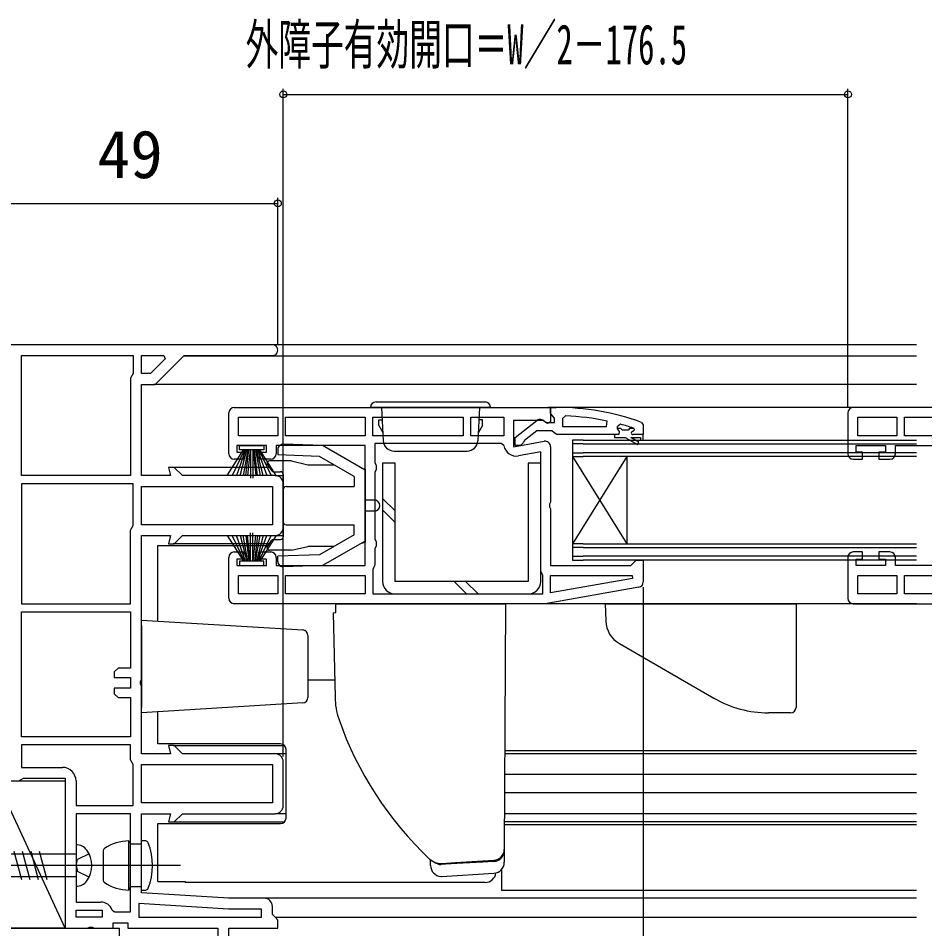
# Model space of a CAD drawing. Units: millimetres, scale not verified. Extents: x -525 to 525, y -783 to 779.
# Drawn here: x -258.6 to -92.4, y -524.9 to -357.9 of the extents above; entities that cross this region are included whole.
import ezdxf
from ezdxf.enums import TextEntityAlignment as Align

# ---------------------------------------------------------------- set-up
doc = ezdxf.new("R2010")
doc.units = ezdxf.units.MM
doc.header["$LTSCALE"] = 4
for name, color, linetype in [('0-2_YKK_11', 7, 'Continuous'), ('0-3_YKK_11E', 7, 'Continuous'), ('0-4_YKK_12', 2, 'Continuous'), ('0-5_YKK_13', 4, 'Continuous'), ('0-7_YKK_D', 6, 'Continuous'), ('0-9_YSS_K', 3, 'Continuous')]:
    doc.layers.add(name, color=color, linetype=linetype)
doc.styles.add('ＭＳ ゴシック', font='')
doc.styles.get('ＭＳ ゴシック').set_extended_font_data('MS Gothic')

msp = doc.modelspace()

# ---------------------------------------------------------------- linework, layer by layer
at = {"layer": '0-2_YKK_11'}
for p, q in [((-212, -417.799), (-260, -417.799)), ((-220, -437.799), (-220, -430.299)), ((-210, -451.299), (-210, -443.299)), ((-220, -464.299), (-220, -456.799)), ((-210, -502.299), (-210, -494.299))]:
    msp.add_line(p, q, dxfattribs=at)
for points in [[(-258, -441.799), (-258, -419.799), (-237.5, -419.799), (-237.5, -423.099), (-237.75, -423.532), (-238, -423.965), (-238, -441.799)], [(-236, -419.799), (-231.901, -419.799), (-231.646, -420.416), (-234.328, -423.099), (-236, -423.099)], [(-218.2, -431.099), (-211, -431.099), (-211, -434.499), (-218.2, -434.499)], [(-195, -434.499), (-209.6, -434.499), (-209.6, -431.099), (-195, -431.099)], [(-177, -434.499), (-193.6, -434.499), (-193.6, -431.099), (-177, -431.099)], [(-169.6, -434.499), (-175.6, -434.499), (-175.6, -431.099), (-169.6, -431.099)], [(-258, -443.299), (-258, -465.299), (-238, -465.299), (-238, -451.799), (-237.75, -451.366), (-237.5, -450.933), (-237.5, -443.299)], [(-236, -443.799), (-212, -443.799), (-212, -450.799), (-236, -450.799)], [(-218.2, -460.099), (-211, -460.099), (-211, -463.499), (-218.2, -463.499)], [(-209.6, -460.099), (-195, -460.099), (-195, -463.499), (-209.6, -463.499)], [(-145.981, -460.647), (-161, -463.295), (-161, -460.099), (-146.029, -460.099)], [(-258, -489.699), (-258, -466.799), (-238, -466.799), (-238, -477.099), (-240.3, -477.099), (-241, -477.799), (-241, -478.799), (-238, -478.799), (-238, -480.799), (-241, -480.799), (-241, -481.799), (-240.3, -482.499), (-238, -482.499), (-238, -489.699)], [(-236, -494.799), (-212, -494.799), (-212, -501.799), (-236, -501.799)], [(-236.5, -522.799), (-214, -522.799), (-214, -521.299), (-220.062, -521.299), (-236.5, -520.272)], [(-243.2, -522.799), (-248, -522.799), (-248, -521.499), (-243.2, -521.499)]]:
    msp.add_lwpolyline(points, close=True, dxfattribs=at)
for points in [[(-211.5, -441.799), (-228.5, -441.799), (-230, -440.299), (-231.061, -440.299), (-230.659, -441.799), (-236, -441.799), (-236, -425.099), (-233.5, -425.099), (-228.2, -419.799), (-212, -419.799)], [(-219, -429.299), (-161, -429.299), (-161, -431.922), (-161.576, -432.241), (-162.444, -431.699), (-167.8, -431.699), (-167.8, -436.506), (-162.174, -435.514)], [(-162.102, -431.895), (-161.702, -432.095), (-160.301, -432.095), (-160.301, -431.295), (-160.651, -430.818), (-161.001, -430.341), (-161.001, -429.295), (-160.001, -429.295)], [(-149.301, -434.295), (-159.847, -434.295), (-160.324, -433.945), (-160.801, -433.595), (-163.501, -433.595), (-165.804, -435.388), (-166.001, -435.79), (-166.501, -436.295), (-167.501, -436.295), (-167.501, -434.819), (-163.519, -431.708)], [(-158.278, -430.841), (-158.801, -431.34), (-158.801, -432.795)], [(-158.801, -432.795), (-150.73, -432.795), (-150.627, -431.805)], [(-148.168, -432.383), (-148.801, -432.865), (-148.801, -433.22), (-148.426, -433.704), (-148.501, -434.295), (-149.301, -434.295)], [(-144.331, -432.046), (-144.001, -432.516), (-144.001, -434.295), (-145.901, -434.295)], [(-145.901, -433.695), (-145.601, -433.395), (-145.601, -433.387), (-145.671, -433.195), (-146.507, -433.195), (-146.805, -433.457), (-147.797, -433.457), (-148.095, -433.195), (-148.801, -433.195), (-148.801, -433.22), (-148.426, -433.704), (-148.501, -434.295), (-149.301, -434.295), (-149.301, -434.795), (-147.301, -434.795), (-145.076, -436.079), (-144.826, -435.646), (-146.301, -434.795), (-144.501, -434.795), (-144.501, -435.295), (-144.001, -435.295), (-144.001, -434.295), (-145.901, -434.295)], [(-145.901, -433.695), (-145.601, -433.395), (-145.601, -433.387), (-145.671, -433.195), (-145.806, -433.103)], [(-212.3, -438.799), (-214.3, -438.799), (-214.3, -437.499), (-213.1, -437.499), (-213.1, -436.299), (-218.5, -436.299), (-218.5, -437.499), (-217.3, -437.499), (-217.3, -438.799), (-219, -438.799)], [(-211.3, -456.799), (-211.3, -458.299), (-195, -458.299), (-195, -436.299), (-211.3, -436.299), (-211.3, -437.799)], [(-169.565, -436.312), (-170.057, -435.899), (-193.2, -435.899), (-193.2, -439.433), (-192.95, -439.866), (-192.95, -440.732), (-193.2, -441.165), (-193.2, -453.433), (-192.95, -453.866), (-192.95, -454.732), (-193.2, -455.165), (-193.2, -458.199), (-193.4, -458.599), (-193.6, -458.999), (-193.6, -463.499)], [(-161, -436.499), (-161, -446.675), (-161.187, -447.065), (-161.187, -447.533), (-161, -447.924), (-161, -458.299), (-146.3, -458.299), (-145.8, -457.799), (-145.3, -457.299), (-144, -457.299), (-144, -461.286)], [(-193.6, -463.499), (-162.4, -463.499), (-162.4, -460.099), (-162.6, -459.699), (-162.8, -459.299), (-162.8, -437.452), (-166.901, -438.175)], [(-211.5, -492.799), (-228.5, -492.799), (-230, -491.299), (-231.061, -491.299), (-230.659, -492.799), (-236, -492.799), (-236, -480.424), (-236.187, -480.033), (-236.187, -479.565), (-236, -479.175), (-236, -452.799), (-230.659, -452.799), (-231.061, -454.299), (-230, -454.299), (-228.5, -452.799), (-211.5, -452.799)], [(-219, -455.799), (-217.3, -455.799), (-217.3, -457.099), (-218.5, -457.099), (-218.5, -458.299), (-213.1, -458.299), (-213.1, -457.099), (-214.3, -457.099), (-214.3, -455.799), (-212.3, -455.799)], [(-144.826, -462.271), (-162, -465.299), (-219, -465.299)], [(-238, -491.199), (-258, -491.199), (-258, -495.299), (-250.5, -495.299)], [(-248, -497.799), (-248, -502.299), (-237.5, -502.299), (-237.5, -494.799), (-237.75, -494.366), (-238, -493.933), (-238, -491.199)], [(-259.5, -497.799), (-258.5, -497.799), (-258.067, -497.549), (-257.634, -497.299), (-250, -497.299), (-250, -524.799), (-245.924, -524.799), (-245.534, -524.612), (-245.066, -524.612), (-244.675, -524.799), (-241.2, -524.799), (-241.2, -523.799), (-238.5, -523.799), (-238.5, -524.799), (-222, -524.799), (-222, -537.707)], [(-238, -521.799), (-238, -503.799), (-248, -503.799), (-248, -519.999), (-243.5, -519.999)], [(-213.5, -519.299), (-220, -519.299), (-236, -518.299), (-236, -503.799), (-230.659, -503.799), (-231.061, -505.299), (-230, -505.299), (-228.5, -503.799), (-211.5, -503.799)], [(-220, -539.799), (-220, -524.799), (-211, -524.799), (-211, -523.299), (-211.5, -522.799), (-212, -522.299), (-212, -520.799)], [(-241.352, -521.478), (-240.885, -521.799), (-238, -521.799)]]:
    msp.add_lwpolyline(points, dxfattribs=at)
for centre, radius, start, end in [((-212, -418.799), 1, 269.99999, 90.00001), ((-219, -430.299), 1, 90.00001, 179.99999), ((-160.001, -475.295), 46, 70.08295, 90), ((-162.902, -432.495), 1, 36.8699, 128.08673), ((-160.364, -478.208), 47.413, 78.14921, 87.47845), ((-159.951, -475.295), 44.5, 71.46617, 74.64706), ((-145.901, -433.995), 0.3, 89.99999, 270.00001), ((-145.901, -433.995), 0.3, 89.99999, 270.00001), ((-162, -436.499), 1, 360, 99.99998), ((-167.3, -435.91), 2.3, 190.04971, 280.00002), ((-219, -437.799), 1, 180.00001, 269.99999), ((-212.3, -437.799), 1, 270.00001, 359.99999), ((-211.5, -443.299), 1.5, 0.00001, 89.99999), ((-211.5, -451.299), 1.5, 270.00001, 359.99999), ((-219, -456.799), 1, 90.00001, 179.99999), ((-212.3, -456.799), 1, 0.00001, 89.99999), ((-145, -461.286), 1, 279.99998, 359.99996), ((-219, -464.299), 1, 180.00001, 269.99999), ((-211.5, -494.299), 1.5, 0.00001, 89.99999), ((-250.5, -497.799), 2.5, 0.00001, 89.99999), ((-211.5, -502.299), 1.5, 270.00001, 359.99999), ((-243.5, -522.299), 2.3, 20.92484, 90), ((-213.5, -520.799), 1.5, 0.00001, 89.99999)]:
    msp.add_arc(centre, radius, start, end, dxfattribs=at)
at = {"layer": '0-3_YKK_11E'}
for p, q in [((-106.5, -430.299), (-106.5, -437.799)), ((-77.623, -429.299), (-105.5, -429.299)), ((-106.5, -456.799), (-106.5, -464.299)), ((-105.5, -465.299), (-77.623, -465.299))]:
    msp.add_line(p, q, dxfattribs=at)
for points in [[(-97.5, -434.499), (-104.7, -434.499), (-104.7, -431.099), (-97.5, -431.099)], [(-81.5, -434.499), (-96.1, -434.499), (-96.1, -431.099), (-81.5, -431.099)], [(-104.7, -460.099), (-97.5, -460.099), (-97.5, -463.499), (-104.7, -463.499)], [(-81.5, -463.499), (-96.1, -463.499), (-96.1, -460.099), (-81.5, -460.099)]]:
    msp.add_lwpolyline(points, close=True, dxfattribs=at)
for points in [[(-105.5, -438.799), (-103.8, -438.799), (-103.8, -437.499), (-105, -437.499), (-105, -436.299), (-99.6, -436.299), (-99.6, -437.499), (-100.8, -437.499), (-100.8, -438.799), (-98.8, -438.799)], [(-97.8, -437.799), (-97.8, -436.299), (-81.5, -436.299), (-81.5, -458.299), (-97.8, -458.299), (-97.8, -456.799)], [(-98.8, -455.799), (-100.8, -455.799), (-100.8, -457.099), (-99.6, -457.099), (-99.6, -458.299), (-105, -458.299), (-105, -457.099), (-103.8, -457.099), (-103.8, -455.799), (-105.5, -455.799)]]:
    msp.add_lwpolyline(points, dxfattribs=at)
for centre, start, end in [((-105.5, -430.299), 90, 180), ((-105.5, -437.799), 180, 270), ((-98.8, -437.799), 270, 0), ((-105.5, -456.799), 90, 180), ((-98.8, -456.799), 0, 90), ((-105.5, -464.299), 180, 270)]:
    msp.add_arc(centre, 1, start, end, dxfattribs=at)
at = {"layer": '0-4_YKK_12'}
for p, q in [((-93.901, -417.8), (-212, -417.8)), ((-93.901, -419.897), (-228.29, -419.897)), ((-93.901, -425.099), (-233.707, -425.099)), ((-93.901, -429.299), (-161.5, -429.299)), ((-155.002, -435.297), (-93.901, -435.297)), ((-155.002, -435.997), (-157.002, -435.997)), ((-155.002, -435.997), (-93.901, -435.997)), ((-157.002, -437.597), (-155.002, -437.597)), ((-157.002, -438.297), (-157.002, -454.297)), ((-147.002, -438.297), (-157.002, -454.297)), ((-157.002, -438.297), (-147.002, -454.297)), ((-93.901, -437.597), (-155.002, -437.597)), ((-93.901, -438.297), (-155.002, -438.297)), ((-147.002, -438.297), (-147.002, -454.297)), ((-212.409, -440.299), (-230.207, -440.299)), ((-211.5, -441.799), (-210, -441.799)), ((-211.5, -452.799), (-210, -452.799)), ((-212.409, -454.299), (-230.207, -454.299)), ((-155.002, -454.997), (-157.002, -454.997)), ((-155.002, -454.297), (-93.901, -454.297)), ((-155.002, -454.997), (-93.901, -454.997)), ((-157.002, -456.597), (-155.002, -456.597)), ((-93.901, -456.597), (-155.002, -456.597)), ((-93.901, -457.297), (-155.002, -457.297)), ((-93.901, -465.299), (-162.026, -465.299)), ((-230.207, -491.299), (-209.786, -491.299)), ((-93.901, -492.299), (-169.414, -492.299)), ((-93.901, -492.299), (-169.414, -492.299)), ((-209.5, -492.799), (-211.5, -492.799)), ((-93.901, -492.799), (-169.416, -492.799)), ((-93.901, -496.597), (-169.434, -496.597)), ((-93.901, -499.997), (-169.451, -499.997)), ((-209.5, -503.799), (-211.5, -503.799)), ((-93.901, -503.799), (-169.469, -503.799)), ((-230.207, -505.299), (-209.786, -505.299)), ((-169.478, -505.799), (-93.901, -505.799)), ((-93.901, -505.299), (-169.476, -505.299)), ((-170, -514.037), (-170, -517.799)), ((-170, -517.799), (-93.901, -517.799)), ((-93.901, -519.299), (-220.02, -519.299)), ((-93.901, -522.8), (-211.497, -522.8))]:
    msp.add_line(p, q, dxfattribs=at)
for points in [[(-155.002, -435.297), (-157.002, -435.297), (-157.002, -438.297), (-155.002, -438.297)], [(-155.002, -454.297), (-157.002, -454.297), (-157.002, -457.297), (-155.002, -457.297)]]:
    msp.add_lwpolyline(points, dxfattribs=at)
at = {"layer": '0-5_YKK_13'}
for p, q in [((-193.002, -428.299), (-173.002, -428.299)), ((-172.002, -429.299), (-194.002, -429.299)), ((-192.002, -429.299), (-191.682, -435.404)), ((-174.002, -429.299), (-174.321, -435.404)), ((-192.502, -432.499), (-192.502, -431.599)), ((-192.502, -432.599), (-192.502, -431.599)), ((-192.502, -431.599), (-191.881, -431.599)), ((-173.502, -431.599), (-174.122, -431.599)), ((-173.502, -432.599), (-173.502, -431.599)), ((-192.502, -432.599), (-191.761, -433.881)), ((-173.502, -432.599), (-174.242, -433.881)), ((-220.272, -441.799), (-217.3, -437.099)), ((-217.1, -437.099), (-219.358, -441.799)), ((-216.9, -437.099), (-218.564, -441.799)), ((-218.05, -436.299), (-213.55, -436.299)), ((-217.889, -441.799), (-216.7, -437.099)), ((-216.5, -437.099), (-217.332, -441.799)), ((-216.894, -441.799), (-216.3, -437.099)), ((-216.1, -437.099), (-216.575, -441.799)), ((-216, -437.099), (-216, -442.299)), ((-215.6, -437.099), (-215.6, -442.299)), ((-215.5, -437.099), (-215.025, -441.799)), ((-214.706, -441.799), (-215.3, -437.099)), ((-215.1, -437.099), (-214.268, -441.799)), ((-213.711, -441.799), (-214.9, -437.099)), ((-214.7, -437.099), (-213.036, -441.799)), ((-214.5, -437.099), (-212.242, -441.799)), ((-211.328, -441.799), (-214.3, -437.099)), ((-211, -437.048), (-211, -438.014)), ((-202.794, -436.299), (-209.965, -436.049)), ((-195, -440.799), (-202.794, -436.299)), ((-189.684, -437.299), (-176.319, -437.299)), ((-210, -439.099), (-212.5, -439.099)), ((-203.362, -438.28), (-211, -438.014)), ((-208.5, -439.099), (-211, -439.099)), ((-208.5, -439.099), (-205.5, -439.799)), ((-197, -441.954), (-203.362, -438.28)), ((-213, -439.599), (-212.148, -440.875)), ((-205.5, -439.799), (-200.732, -439.799)), ((-195.634, -440.433), (-195, -440.603)), ((-195, -440.603), (-195, -453.995)), ((-211.733, -441.098), (-210.5, -441.098)), ((-210, -441.598), (-210, -453)), ((-197, -441.954), (-197, -443.799)), ((-209.5, -443.799), (-197, -443.799)), ((-193.3, -446.299), (-195, -446.299)), ((-191.802, -445.975), (-189.502, -448.275)), ((-193.3, -448.299), (-195, -448.299)), ((-191.802, -448.097), (-189.502, -450.397)), ((-209.5, -450.799), (-197, -450.799)), ((-197, -452.644), (-197, -450.799)), ((-216, -457.499), (-216, -452.299)), ((-215.6, -457.499), (-215.6, -452.299)), ((-220.272, -452.799), (-217.3, -457.499)), ((-217.1, -457.499), (-219.358, -452.799)), ((-216.9, -457.499), (-218.564, -452.799)), ((-217.889, -452.799), (-216.7, -457.499)), ((-216.5, -457.499), (-217.332, -452.799)), ((-216.894, -452.799), (-216.3, -457.499)), ((-216.1, -457.499), (-216.575, -452.799)), ((-215.5, -457.499), (-215.025, -452.799)), ((-214.706, -452.799), (-215.3, -457.499)), ((-215.1, -457.499), (-214.268, -452.799)), ((-213.711, -452.799), (-214.9, -457.499)), ((-214.7, -457.499), (-213.036, -452.799)), ((-214.5, -457.499), (-212.242, -452.799)), ((-211.328, -452.799), (-214.3, -457.499)), ((-213, -455), (-212.148, -453.723)), ((-211.732, -453.5), (-210.5, -453.5)), ((-197, -452.644), (-203.362, -456.318)), ((-195, -453.799), (-202.794, -458.299)), ((-195.634, -454.165), (-195, -453.995)), ((-233, -468.484), (-233, -454.599)), ((-233, -454.599), (-212.732, -454.599)), ((-208.5, -455.499), (-212.5, -455.499)), ((-208.5, -455.499), (-205.5, -454.799)), ((-200.732, -454.799), (-205.5, -454.799)), ((-203.362, -456.318), (-211, -456.584)), ((-211, -457.55), (-211, -456.584)), ((-218.05, -458.299), (-213.55, -458.299)), ((-202.794, -458.299), (-209.965, -458.549)), ((-178.7, -461.199), (-176.4, -463.499)), ((-176.579, -461.199), (-174.279, -463.499)), ((-189.502, -463.499), (-165.102, -463.499)), ((-200.345, -465.299), (-169.285, -465.299)), ((-200.345, -466.899), (-200.345, -465.299)), ((-169.285, -465.299), (-169.5, -510.337)), ((-151.001, -465.299), (-116.001, -465.299)), ((-151.001, -465.311), (-150.891, -468.447)), ((-116.001, -465.299), (-116.001, -484.299)), ((-200.871, -466.974), (-200.345, -466.899)), ((-200.871, -466.974), (-200.5, -482.484)), ((-236, -468.3), (-206.439, -470.108)), ((-236, -469.298), (-236, -468.3)), ((-236, -469.298), (-236, -484.302)), ((-205.5, -471.106), (-205.5, -482.494)), ((-148.394, -472.602), (-131.044, -482.62)), ((-205.5, -479.264), (-200.577, -479.264)), ((-233, -490.999), (-233, -485.117)), ((-117.001, -485.299), (-121.044, -485.299)), ((-199.623, -487.025), (-199.621, -487.031)), ((-210.5, -490.999), (-233, -490.999)), ((-209.5, -504.599), (-209.5, -491.999)), ((-233, -505.599), (-210.5, -505.599)), ((-233, -516.22), (-233, -505.599)), ((-238.3, -517.799), (-238.3, -508.799)), ((-238.3, -508.799), (-238, -509.399)), ((-235.218, -508.799), (-236, -508.799)), ((-236, -517.799), (-236, -508.799)), ((-257.957, -515.899), (-259.351, -510.699)), ((-256.404, -515.899), (-257.798, -510.699)), ((-254.852, -515.899), (-256.245, -510.699)), ((-253.299, -515.899), (-254.692, -510.699)), ((-248, -509.499), (-248, -517.099)), ((-243, -510.585), (-243, -516.013)), ((-238, -517.199), (-238, -509.399)), ((-236, -509.399), (-238, -509.399)), ((-169.5, -510.33), (-169.5, -510.491)), ((-169.5, -510.337), (-169.5, -510.491)), ((-169.5, -510.491), (-169.5, -512.714)), ((-248, -511.199), (-282.93, -511.199)), ((-248, -513.299), (-247.727, -512.205)), ((-245.608, -511.149), (-247.727, -512.205)), ((-183.168, -512.11), (-183.164, -512.114)), ((-183.164, -512.114), (-183.161, -512.117)), ((-183, -513.295), (-183, -512.256)), ((-171.383, -512.546), (-171.421, -512.549)), ((-171.378, -512.336), (-171.378, -512.335)), ((-242.6, -513.299), (-290.5, -513.299)), ((-248, -513.299), (-247.727, -514.393)), ((-228.845, -513.299), (-245.786, -513.299)), ((-180.923, -512.921), (-180.924, -512.92)), ((-248, -515.399), (-282.93, -515.399)), ((-245.608, -515.449), (-247.727, -514.393)), ((-238.3, -517.799), (-238, -517.199)), ((-236, -517.199), (-238, -517.199)), ((-173, -516.394), (-228, -516.394)), ((-236, -517.799), (-235.218, -517.799))]:
    msp.add_line(p, q, dxfattribs=at)
for points in [[(-213.55, -436.299), (-213.55, -437.099), (-218.05, -437.099), (-218.05, -436.299)], [(-162.802, -461.199), (-162.802, -439.499), (-165.102, -439.499), (-165.102, -461.199), (-189.502, -461.199), (-189.502, -439.499), (-191.802, -439.499), (-191.802, -461.199)], [(-213.55, -458.299), (-213.55, -457.499), (-218.05, -457.499), (-218.05, -458.299)], [(-206.439, -483.492), (-236, -485.3), (-236, -484.302)], [(-183.161, -512.117), (-182.892, -512.34), (-182.603, -512.528), (-182.292, -512.682), (-181.962, -512.8), (-181.624, -512.879), (-181.278, -512.918), (-180.926, -512.917)], [(-182.872, -512.351), (-182.524, -512.574), (-182.144, -512.74), (-181.748, -512.858), (-181.337, -512.917), (-180.924, -512.92)], [(-180.923, -512.921), (-178.41, -512.767), (-171.378, -512.336)], [(-171.421, -512.549), (-173.418, -512.669), (-178.198, -512.957)], [(-171.378, -512.335), (-171.235, -512.321), (-171.094, -512.297), (-170.954, -512.263), (-170.818, -512.219), (-170.685, -512.165), (-170.556, -512.102), (-170.432, -512.029), (-170.314, -511.948), (-170.201, -511.859), (-170.096, -511.762), (-169.997, -511.658), (-169.906, -511.547), (-169.824, -511.429), (-169.75, -511.306), (-169.685, -511.178), (-169.631, -511.045)], [(-181, -513.129), (-181.006, -513.129), (-181.116, -513.122)], [(-178.198, -512.957), (-180.194, -513.08), (-181, -513.129)], [(-181.122, -515.292), (-181, -515.299), (-171.378, -514.711)], [(-233, -516.22), (-228, -516.22), (-228, -516.394)]]:
    msp.add_lwpolyline(points, dxfattribs=at)
for centre, radius, start, end in [((-193.002, -429.299), 1, 90, 180), ((-173.002, -429.299), 1, 0, 90), ((-189.684, -435.299), 2, 183, 270), ((-176.319, -435.299), 2, 270, 357), ((-210, -437.048), 1, 88, 180), ((-212.5, -439.599), 0.5, 90, 180), ((-211.733, -440.598), 0.5, 213.71171, 270), ((-210.5, -441.598), 0.5, 0, 90), ((-209.5, -444.299), 0.5, 90, 180), ((-193.3, -447.299), 1, 270, 90), ((-209.5, -450.299), 0.5, 180, 270), ((-211.732, -454), 0.5, 90, 146.30997), ((-210.5, -453), 0.5, 270, 0), ((-212.5, -454.999), 0.5, 180, 270), ((-210, -457.55), 1, 180, 272), ((-189.502, -461.199), 2.3, 179.99915, 269.99915), ((-165.102, -461.199), 2.3, 269.99915, 359.99915), ((-145.894, -468.272), 5, 182, 240), ((-206.5, -471.106), 1, 0, 86.5), ((-206.5, -482.494), 1, 273.5, 0), ((-188.5, -482.484), 12, 180, 199.13177), ((-121.044, -465.299), 20, 240, 270), ((-117.001, -484.299), 1, 270, 360), ((-139.372, -465.442), 64, 199.13177, 226.8188), ((-210.5, -491.999), 1, 0, 90), ((-210.5, -504.599), 1, 270, 0), ((-238.3, -516.799), 8, 90.00037, 124.05617), ((-235.218, -509.299), 0.5, 20.35478, 90.00037), ((-246, -513.299), 12, 339.64596, 20.35478), ((-247.951, -511.899), 2.4, 35.70004, 91.16986), ((-249.9, -513.299), 4.8, 324.29996, 35.70004), ((-242.5, -510.585), 0.5, 124.05617, 180.00037), ((-171.5, -510.55), 2, 273.3395, 0), ((-171.498, -510.335), 1.998, 273.44921, 359.95665), ((-181, -513.295), 2, 180, 266.5), ((-181, -511.126), 2, 232.42704, 266.67714), ((-171.5, -512.714), 2, 273.5, 0), ((-173, -514.394), 2, 270, 352.50806), ((-247.951, -514.7), 2.4, 268.83014, 324.29996), ((-242.5, -516.013), 0.5, 180.00037, 235.94457), ((-238.3, -509.799), 8, 235.94457, 270.00037), ((-235.218, -517.299), 0.5, 270.00037, 339.64596)]:
    msp.add_arc(centre, radius, start, end, dxfattribs=at)
at = {"layer": '0-7_YKK_D'}
for p, q in [((-210, -493.299), (-210, -370.899)), ((-210, -371.899), (-106.5, -371.899)), ((-106.5, -429.299), (-106.5, -370.899)), ((-260, -391.899), (-211, -391.899)), ((-211, -417.799), (-211, -390.899)), ((-144, -462.286), (-144, -663.8))]:
    msp.add_line(p, q, dxfattribs=at)
for centre in [(-210, -371.899), (-106.5, -371.899), (-211, -391.899)]:
    msp.add_circle(centre, 0.637, dxfattribs=at)
at = {"layer": '0-9_YSS_K'}
for p, q in [((-250, -524.799), (-262.5, -497.799)), ((-262.5, -524.799), (-240, -524.799)), ((-240, -614.799), (-240, -524.799))]:
    msp.add_line(p, q, dxfattribs=at)
msp.add_lwpolyline([(-262.5, -524.799), (-262.5, -497.799), (-250, -497.799), (-250, -524.799)], close=True, dxfattribs=at)

# ---------------------------------------------------------------- texts
at = {"layer": '0-7_YKK_D', "style": 'ＭＳ ゴシック', "width": 0.6}
msp.add_text('外障子有効開口＝W／2－176.5', height=7.331, dxfattribs=at).set_placement((-216.92, -368.592), align=Align.BOTTOM_LEFT)
at = {"layer": '0-7_YKK_D', "style": 'ＭＳ ゴシック'}
msp.add_text('49', height=8.798, dxfattribs=at).set_placement((-244.057, -389.899), align=Align.BOTTOM_LEFT)

doc.saveas('drawing.dxf')
